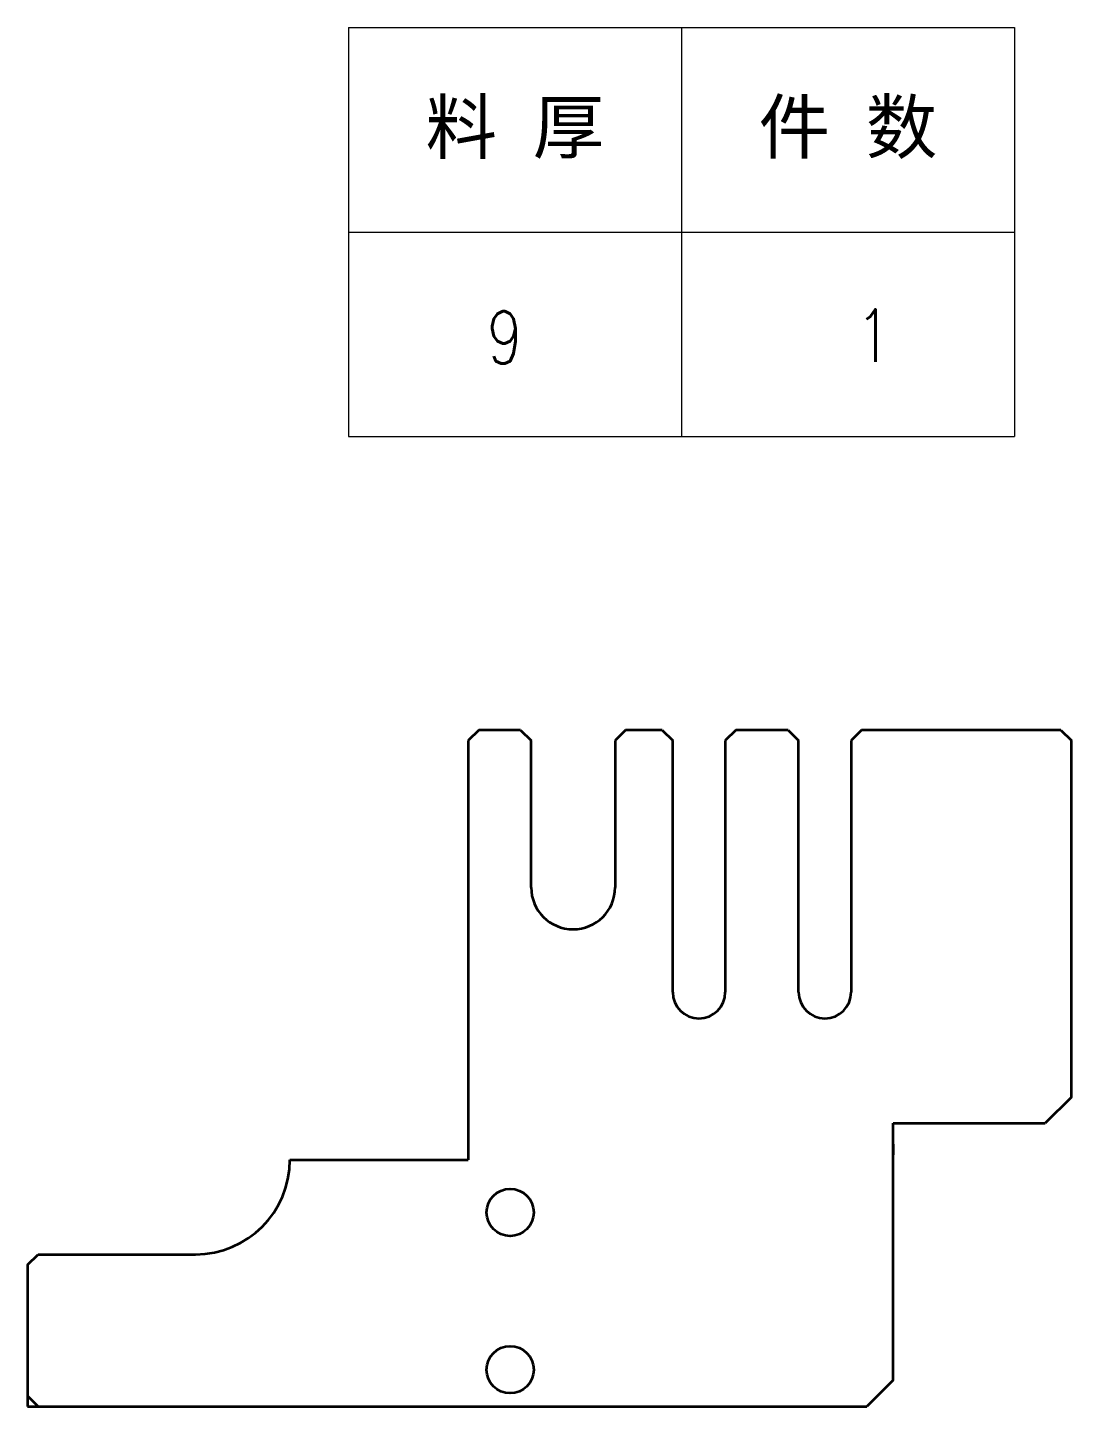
# Model space of a CAD drawing. Header units: millimetres. Extents: x -51813 to 38145, y -10860 to 38732.
# Drawn here: x -46715.2 to -46516.2, y 38123.2 to 38386.2 of the extents above; entities that cross this region are included whole.
import ezdxf
from ezdxf.enums import TextEntityAlignment as Align

# ---------------------------------------------------------------- set-up
doc = ezdxf.new("R2010")
doc.units = ezdxf.units.MM
doc.header["$LTSCALE"] = 0.5
doc.layers.add('标注线', color=3, linetype='Continuous', lineweight=18)
doc.styles.add('DIM', font='romans.shx', dxfattribs={"width": 0.8, "bigfont": 'bigfont.shx'})
doc.styles.get("Standard").update_dxf_attribs({"font": 'simplex.shx'})

# ---------------------------------------------------------------- blocks, each defined once
blk = doc.blocks.new('*T217')
at = {"color": 0, "linetype": 'ByBlock', "lineweight": -2, "transparency": 16777216}
for p, q in [((0, 0), (127, 0)), ((0, 0), (0, -78)), ((63.5, 0), (63.5, -78)), ((127, 0), (127, -78)), ((0, -39), (127, -39)), ((0, -78), (127, -78))]:
    blk.add_line(p, q, dxfattribs=at)
at = {"color": 0, "transparency": 16777216, "char_height": 10, "width": 60.5, "attachment_point": 5}
for s, insert in [('{\\fSimSun|b0|i0|c134|p2;料 厚}', (31.75, -19.5)), ('{\\fSimSun|b0|i0|c134|p2;件 数}', (95.25, -19.5))]:
    blk.add_mtext(s, dxfattribs=dict(at, insert=insert))
blk = doc.blocks.new('拆图参数')
blk.add_blockref('*T217', (-63.5, 78))
at = {"style": 'DIM', "width": 0.8}
blk.add_attdef('6', text='', height=10, dxfattribs=at).set_placement((-37.13, 18.91), align=Align.MIDDLE_LEFT)
blk.add_attdef('1', text='', height=10, dxfattribs=at).set_placement((36.65, 19.27), align=Align.MIDDLE_CENTER)

msp = doc.modelspace()

# ---------------------------------------------------------------- linework, layer by layer
at = {"color": 7, "lineweight": 35, "ltscale": 0.070711}
for p, q in [((-46629.163, 38252.221), (-46631.163, 38250.221)), ((-46621.163, 38252.221), (-46619.163, 38250.221)), ((-46601.163, 38252.221), (-46603.163, 38250.221)), ((-46594.163, 38252.221), (-46592.163, 38250.221)), ((-46580.163, 38252.221), (-46582.163, 38250.221)), ((-46570.163, 38252.221), (-46568.163, 38250.221)), ((-46556.163, 38252.221), (-46558.163, 38250.221)), ((-46518.163, 38252.221), (-46516.163, 38250.221)), ((-46715.163, 38150.221), (-46713.163, 38152.221)), ((-46713.163, 38123.221), (-46715.163, 38125.221))]:
    msp.add_line(p, q, dxfattribs=at)
at = {"color": 7, "lineweight": 35, "ltscale": 0.2}
msp.add_line((-46621.163, 38252.221), (-46629.163, 38252.221), dxfattribs=at)
at = {"color": 7, "lineweight": 35, "ltscale": 0.175}
msp.add_line((-46594.163, 38252.221), (-46601.163, 38252.221), dxfattribs=at)
at = {"color": 7, "lineweight": 35, "ltscale": 0.25}
msp.add_line((-46570.163, 38252.221), (-46580.163, 38252.221), dxfattribs=at)
at = {"color": 7, "lineweight": 35}
for p, q in [((-46518.163, 38252.221), (-46556.163, 38252.221)), ((-46631.163, 38250.221), (-46631.163, 38170.221)), ((-46619.163, 38222.221), (-46619.163, 38250.221)), ((-46603.163, 38250.221), (-46603.163, 38222.221)), ((-46592.163, 38202.221), (-46592.163, 38250.221)), ((-46582.163, 38250.221), (-46582.163, 38202.221)), ((-46568.163, 38202.221), (-46568.163, 38250.221)), ((-46558.163, 38250.221), (-46558.163, 38202.221)), ((-46516.163, 38182.221), (-46516.163, 38250.221)), ((-46550.163, 38128.221), (-46550.163, 38177.221)), ((-46550.163, 38177.221), (-46521.163, 38177.221)), ((-46665.163, 38170.221), (-46631.163, 38170.221)), ((-46713.163, 38152.221), (-46683.163, 38152.221)), ((-46715.163, 38150.221), (-46715.163, 38123.221)), ((-46715.163, 38123.221), (-46555.163, 38123.221))]:
    msp.add_line(p, q, dxfattribs=at)
at = {"color": 7, "lineweight": 35, "ltscale": 0.176777}
for p, q in [((-46516.163, 38182.221), (-46521.163, 38177.221)), ((-46550.163, 38128.221), (-46555.163, 38123.221))]:
    msp.add_line(p, q, dxfattribs=at)
at = {"color": 7, "lineweight": 35, "ltscale": 0.05}
msp.add_line((-46550.163, 38173.221), (-46550.163, 38171.221), dxfattribs=at)
at = {"color": 7, "lineweight": 35}
for centre in [(-46623.163, 38160.221), (-46623.163, 38130.221)]:
    msp.add_circle(centre, 4.5, dxfattribs=at)
for centre, radius, start, end in [((-46611.163, 38222.221), 8, 179.99999, 359.99999), ((-46587.163, 38202.221), 5, 179.99999, 359.99999), ((-46563.163, 38202.221), 5, 179.99999, 359.99999), ((-46683.163, 38170.221), 18, 270, 360)]:
    msp.add_arc(centre, radius, start, end, dxfattribs=at)

# ---------------------------------------------------------------- block references
at = {"layer": '标注线'}
msp.add_blockref('拆图参数', (-46590.508, 38308.201), dxfattribs=at).add_auto_attribs({'1': '1', '6': '9'})

doc.saveas('drawing.dxf')
